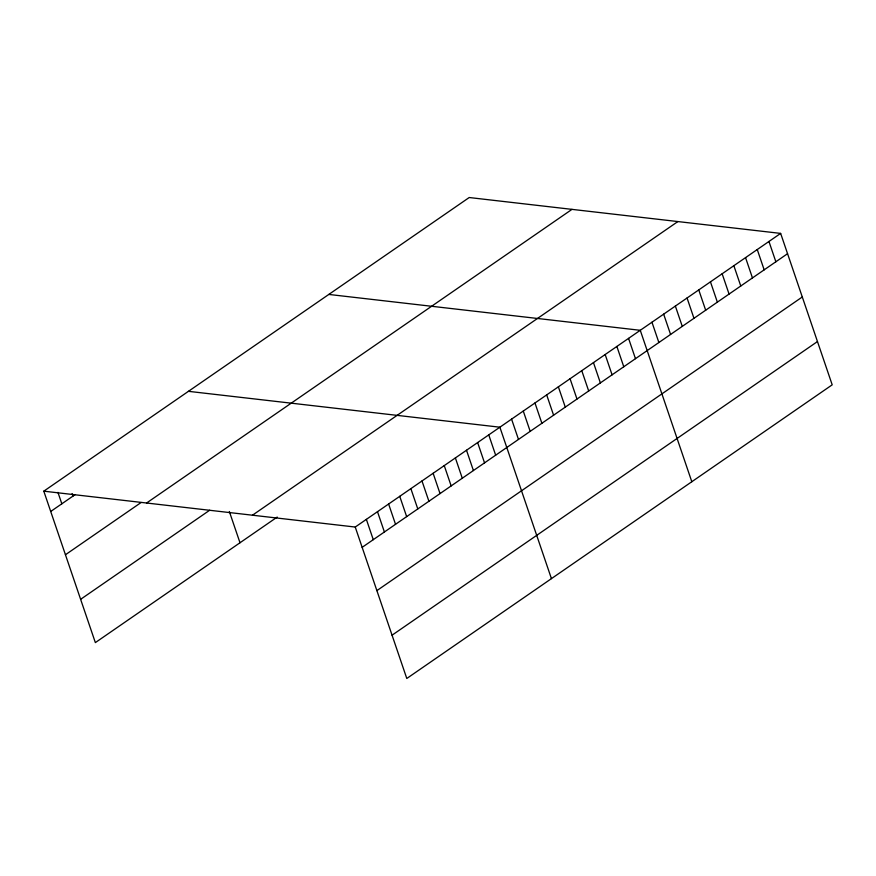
<?xml version="1.0" encoding="UTF-8"?>
<svg xmlns="http://www.w3.org/2000/svg" width="876" height="876" viewBox="0 0 876 876"><rect width="100%" height="100%" fill="white"/><g stroke="black" fill="none" stroke-linecap="round" stroke-linejoin="round"><path stroke-width="1.31" d="M43.8 491.173L469.207 197.527L780.647 233.399L832.2 384.827L406.793 678.473L355.24 527.045L43.8 491.173L95.353 642.601L277.21 517.07M50.709 511.475L75.194 494.579M65.437 554.749L141.102 502.517M146.577 503.01L571.984 209.364M80.614 599.326L209.682 510.237M252.463 515.208L677.871 221.562M355.24 527.045L780.647 233.399M362.149 547.347L787.557 253.701M376.877 590.621L802.296 296.975M392.054 635.199L817.472 341.552M328.829 294.435L640.268 330.307L691.81 481.723M188.439 391.331L499.878 427.203L551.431 578.631M768.953 241.48L775.862 261.782M757.258 249.55L764.168 269.852M745.553 257.632L752.462 277.933M733.858 265.702L740.767 286.003M722.153 273.783L729.073 294.084M710.458 281.853L717.367 302.154M698.763 289.923L705.673 310.224M687.058 298.004L693.967 318.306M675.363 306.074L682.273 326.376M663.658 314.155L670.578 334.457M651.963 322.226L658.872 342.527M628.563 338.377L635.472 358.678M616.868 346.458L623.778 366.759M605.174 354.528L612.083 374.829M593.468 362.609L600.378 382.911M581.773 370.679L588.683 390.981M570.068 378.75L576.988 399.062M558.373 386.831L565.283 407.132M546.679 394.901L553.588 415.202M534.973 402.982L541.883 423.283M523.279 411.052L530.188 431.353M511.573 419.133L518.493 439.434M488.753 434.89L495.663 455.191M477.628 442.566L484.537 462.867M466.503 450.242L473.412 470.543M455.378 457.929L462.287 478.23M444.252 465.605L451.162 485.906M433.127 473.281L440.037 493.582M421.991 480.968L428.911 501.269M410.866 488.644L417.786 508.945M399.741 496.32L406.65 516.621M388.615 504.007L395.525 524.308M377.49 511.683L384.4 531.984M366.365 519.369L373.275 539.671M229.348 511.507L239.991 542.759M72.095 493.582L72.96 496.112M57.947 492.378L61.835 503.799"/></g></svg>
